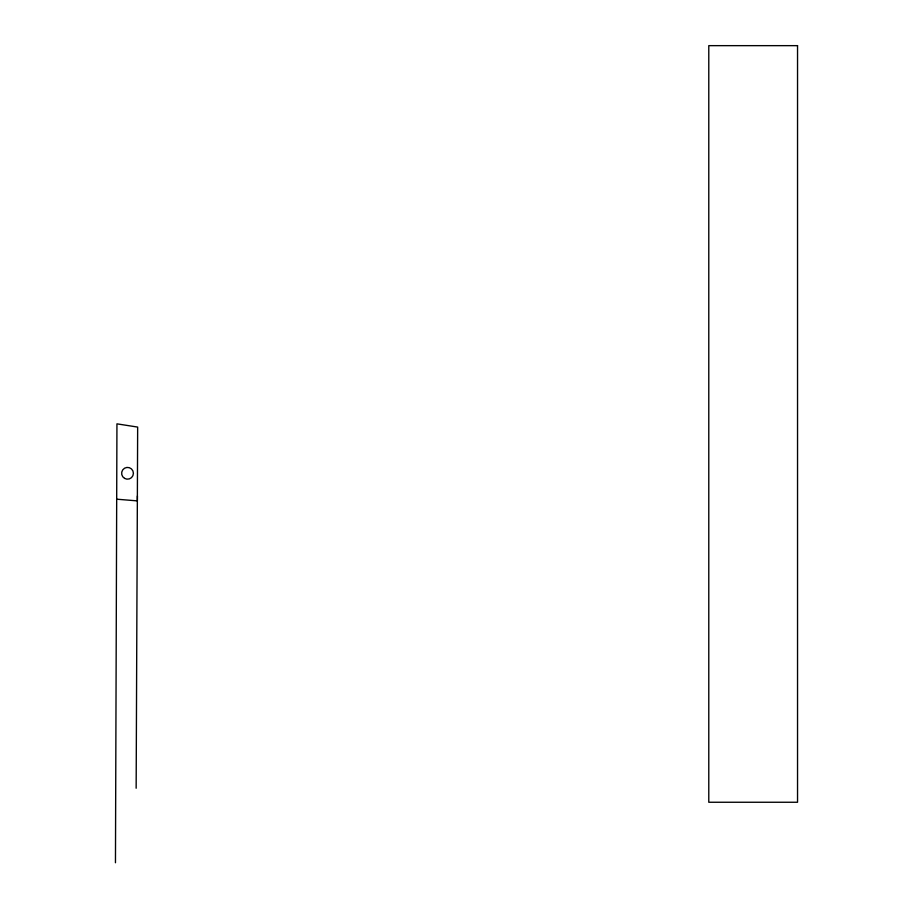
<?xml version="1.0" encoding="UTF-8"?>
<svg xmlns="http://www.w3.org/2000/svg" width="913" height="913" viewBox="0 0 913 913"><rect width="100%" height="100%" fill="white"/><g stroke="black" fill="none" stroke-linecap="round" stroke-linejoin="round"><path stroke-width="1.37" d="M115.46 862.751L116.944 423.849L137.658 427.079L136.151 788.239M137.407 495.976L137.349 500.883L116.693 499.194M797.54 45.65L708.785 45.65L708.785 802.253L797.54 802.253L797.54 45.65M124.579 478.389A5.877 5.877 0 0 0 133.401 473.299A5.877 5.877 0 0 0 124.579 468.198A5.877 5.877 0 0 0 124.579 478.389"/></g></svg>
